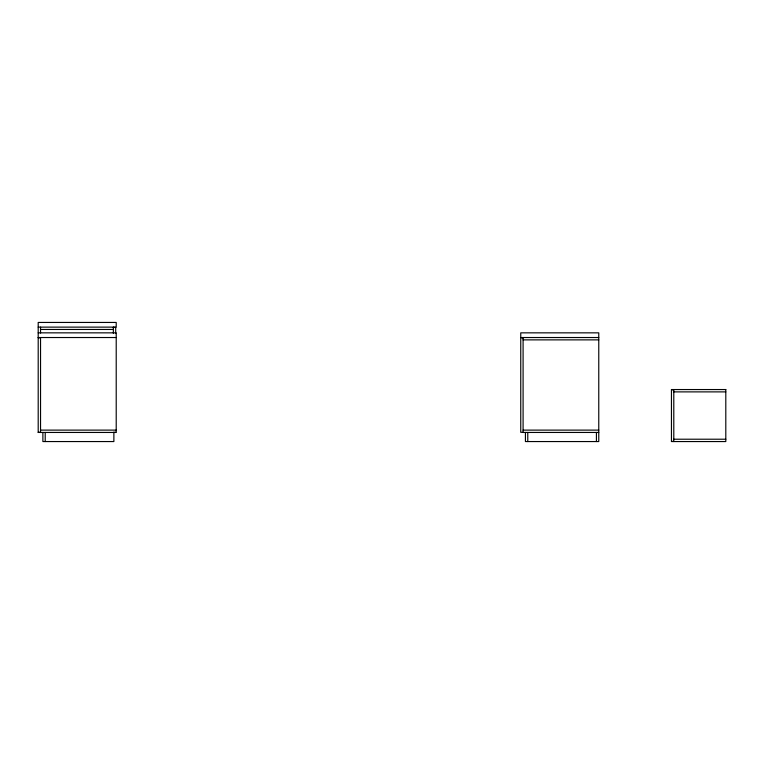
<?xml version="1.0" encoding="UTF-8"?>
<svg xmlns="http://www.w3.org/2000/svg" width="764" height="764" viewBox="0 0 764 764"><rect width="100%" height="100%" fill="white"/><g stroke="black" fill="none" stroke-linecap="round" stroke-linejoin="round"><path stroke-width="1.15" d="M38.2 327.126L116.214 327.126L116.214 322.446L38.2 322.446L38.2 432.453L116.214 432.453L116.214 332.846L38.2 332.846M113.358 327.384L115.698 327.384L115.698 333.352M40.54 329.465L113.358 329.465M38.2 337.526L116.214 337.526M598.766 337.526L520.752 337.526L520.752 332.846L598.766 332.846L598.766 441.554L525.431 441.554L525.431 432.453M38.2 337.793L40.54 337.793M523.092 337.793L520.752 337.793L520.752 432.319L523.092 432.319M523.092 339.875L598.766 339.875M671.451 389.802L673.791 389.802M673.791 391.884L725.8 391.884M40.54 430.113L116.214 430.113M523.092 430.113L598.766 430.113M38.2 432.319L40.54 432.319M113.358 432.319L115.698 432.319M598.766 432.453L523.092 432.453L523.092 337.526M673.791 439.214L725.8 439.214M671.451 441.42L673.791 441.42M673.791 389.544L673.791 441.554M596.426 432.453L596.426 441.554M527.771 432.453L527.771 441.554M113.874 432.453L113.874 441.554L42.88 441.554L42.88 432.453M113.358 327.126L113.358 333.352M45.219 432.453L45.219 441.554M40.54 327.126L40.54 333.047M40.54 337.526L40.54 432.453M725.8 389.544L671.451 389.544L671.451 441.554L725.8 441.554L725.8 389.544"/></g></svg>
